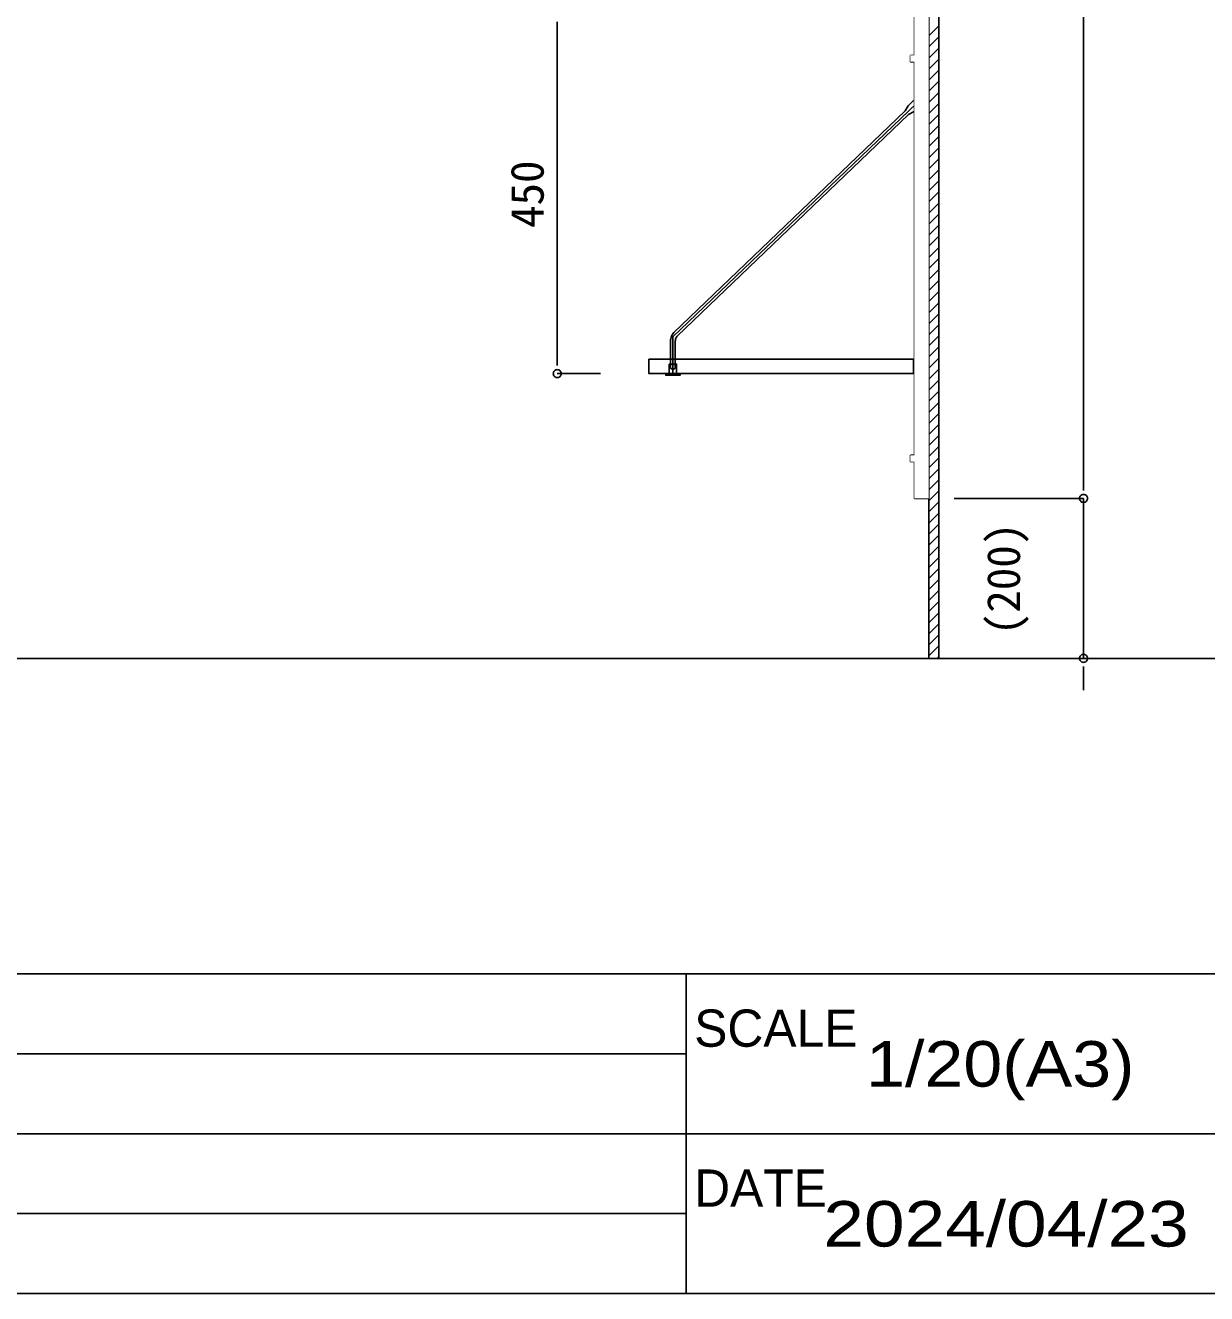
# Model space of a CAD drawing. Units: millimetres, scale not verified. Extents: x -4205 to 4205, y -2975 to 2975.
# Drawn here: x -477 to 1001, y -2750 to -1164 of the extents above; entities that cross this region are included whole.
import ezdxf
from ezdxf.enums import TextEntityAlignment as Align

# ---------------------------------------------------------------- set-up
doc = ezdxf.new("R2010")
doc.units = ezdxf.units.MM
doc.header["$LTSCALE"] = 20
for name, color, linetype in [('0-0', 7, 'Continuous'), ('0-1', 3, 'Continuous'), ('0-2', 7, 'Continuous')]:
    doc.layers.add(name, color=color, linetype=linetype)
doc.styles.add('メイリオ', font='')
doc.styles.add('ＭＳ ゴシック', font='')
doc.styles.get('メイリオ').set_extended_font_data('メイリオ')
doc.styles.get('ＭＳ ゴシック').set_extended_font_data('MS Gothic')

msp = doc.modelspace()

# ---------------------------------------------------------------- linework, layer by layer
at = {"layer": '0-0'}
for p, q in [((653.37, -1955.6), (653.37, 444.4)), ((665.87, -1955.6), (665.87, 444.4)), ((653.37, -1177.27), (665.87, -1164.77)), ((653.37, -1191.11), (665.87, -1178.61)), ((653.37, -1204.96), (665.87, -1192.46)), ((653.37, -1218.8), (665.87, -1206.3)), ((653.37, -1232.65), (665.87, -1220.15)), ((653.37, -1246.49), (665.87, -1233.99)), ((653.37, -1260.34), (665.87, -1247.84)), ((653.37, -1274.18), (665.87, -1261.68)), ((653.37, -1288.03), (665.87, -1275.53)), ((653.37, -1301.87), (665.87, -1289.37)), ((653.37, -1315.71), (665.87, -1303.21)), ((653.37, -1329.56), (665.87, -1317.06)), ((653.37, -1343.4), (665.87, -1330.9)), ((653.37, -1357.25), (665.87, -1344.75)), ((653.37, -1371.09), (665.87, -1358.59)), ((653.37, -1384.94), (665.87, -1372.44)), ((653.37, -1398.78), (665.87, -1386.28)), ((653.37, -1412.63), (665.87, -1400.13)), ((653.37, -1426.47), (665.87, -1413.97)), ((653.37, -1440.32), (665.87, -1427.82)), ((653.37, -1454.16), (665.87, -1441.66)), ((653.37, -1468.01), (665.87, -1455.51)), ((653.37, -1481.85), (665.87, -1469.35)), ((653.37, -1495.69), (665.87, -1483.19)), ((653.37, -1509.54), (665.87, -1497.04)), ((653.37, -1523.38), (665.87, -1510.88)), ((653.37, -1537.23), (665.87, -1524.73)), ((653.37, -1551.07), (665.87, -1538.57)), ((653.37, -1564.92), (665.87, -1552.42)), ((653.37, -1578.76), (665.87, -1566.26)), ((653.37, -1592.61), (665.87, -1580.11)), ((650.37, -1601.1), (638.37, -1601.1)), ((653.37, -1606.45), (665.87, -1593.95)), ((653.37, -1620.3), (665.87, -1607.8)), ((653.37, -1634.14), (665.87, -1621.64)), ((653.37, -1647.98), (665.87, -1635.48)), ((653.37, -1661.83), (665.87, -1649.33)), ((653.37, -1675.67), (665.87, -1663.17)), ((653.37, -1689.52), (665.87, -1677.02)), ((653.37, -1703.36), (665.87, -1690.86)), ((653.37, -1717.21), (665.87, -1704.71)), ((653.37, -1731.05), (665.87, -1718.55)), ((653.37, -1744.9), (665.87, -1732.4)), ((653.37, -1758.74), (665.87, -1746.24)), ((653.37, -1772.59), (665.87, -1760.09)), ((653.37, -1786.43), (665.87, -1773.93)), ((653.37, -1800.27), (665.87, -1787.77)), ((653.37, -1814.12), (665.87, -1801.62)), ((653.37, -1827.96), (665.87, -1815.46)), ((653.37, -1841.81), (665.87, -1829.31)), ((653.37, -1855.65), (665.87, -1843.15)), ((653.37, -1869.5), (665.87, -1857)), ((653.37, -1883.34), (665.87, -1870.84)), ((653.37, -1897.19), (665.87, -1884.69)), ((653.37, -1911.03), (665.87, -1898.53)), ((653.37, -1924.88), (665.87, -1912.38)), ((653.37, -1938.72), (665.87, -1926.22)), ((653.37, -1952.56), (665.87, -1940.06)), ((-3867.25, -1955.6), (2275.54, -1955.6)), ((664.18, -1955.6), (665.87, -1953.91)), ((-3950, -2350), (3950, -2350)), ((-1150, -2450), (350, -2450)), ((-1150, -2550), (350, -2550)), ((-1150, -2650), (350, -2650))]:
    msp.add_line(p, q, dxfattribs=at)
for points in [[(-3950, 2750), (3950, 2750), (3950, -2750), (-3950, -2750)], [(635.37, 244.4), (636.37, 244.4), (636.37, -1755.6), (635.37, -1755.6)], [(636.37, 244.4), (652.37, 244.4), (652.37, -1755.6), (636.37, -1755.6)], [(652.37, 244.4), (653.37, 244.4), (653.37, -1755.6), (652.37, -1755.6)], [(630.37, -1201.6), (635.37, -1201.6), (635.37, -1209.6), (630.37, -1209.6)], [(641.37, -1255.6), (641.43, -1255.01), (641.6, -1254.45), (641.88, -1253.93), (642.25, -1253.48), (642.7, -1253.1), (643.22, -1252.82), (643.78, -1252.65), (644.37, -1252.6), (644.96, -1252.65), (645.52, -1252.82), (646.04, -1253.1), (646.49, -1253.48), (646.86, -1253.93), (647.14, -1254.45), (647.31, -1255.01), (647.37, -1255.6), (647.31, -1256.18), (647.14, -1256.74), (646.86, -1257.26), (646.49, -1257.72), (646.04, -1258.09), (645.52, -1258.37), (644.96, -1258.54), (644.37, -1258.6), (643.78, -1258.54), (643.22, -1258.37), (642.7, -1258.09), (642.25, -1257.72), (641.88, -1257.26), (641.6, -1256.74), (641.43, -1256.18)], [(653.37, -1581.6), (653.37, -1599.6), (303.37, -1599.6), (303.37, -1581.6)], [(653.37, -1581.6), (653.37, -1599.6), (634.37, -1599.6), (634.37, -1581.6)], [(324.37, -1599.6), (342.37, -1599.6), (342.37, -1601.6), (324.37, -1601.6)], [(328.87, -1587.6), (337.87, -1587.6), (337.87, -1599.6), (328.87, -1599.6)], [(638.37, -1599.6), (638.37, -1605.6), (638.49, -1606.77), (638.83, -1607.89), (639.38, -1608.93), (640.13, -1609.84), (641.04, -1610.59), (642.07, -1611.14), (643.2, -1611.48), (644.37, -1611.6), (645.54, -1611.48), (646.67, -1611.14), (647.7, -1610.59), (648.61, -1609.84), (649.36, -1608.93), (649.91, -1607.89), (650.25, -1606.77), (650.37, -1605.6), (650.37, -1599.6)], [(641.87, -1605.6), (641.92, -1605.11), (642.06, -1604.64), (642.29, -1604.21), (642.6, -1603.83), (642.98, -1603.52), (643.41, -1603.29), (643.88, -1603.14), (644.37, -1603.1), (644.86, -1603.14), (645.33, -1603.29), (645.76, -1603.52), (646.14, -1603.83), (646.45, -1604.21), (646.68, -1604.64), (646.82, -1605.11), (646.87, -1605.6), (646.82, -1606.08), (646.68, -1606.55), (646.45, -1606.99), (646.14, -1607.36), (645.76, -1607.68), (645.33, -1607.91), (644.86, -1608.05), (644.37, -1608.1), (643.88, -1608.05), (643.41, -1607.91), (642.98, -1607.68), (642.6, -1607.36), (642.29, -1606.99), (642.06, -1606.55), (641.92, -1606.08)], [(630.37, -1701.6), (635.37, -1701.6), (635.37, -1709.6), (630.37, -1709.6)], [(-1150, -2350), (350, -2350), (350, -2750), (-1150, -2750)], [(350, -2350), (1150, -2350), (1150, -2550), (350, -2550)], [(350, -2550), (1150, -2550), (1150, -2750), (350, -2750)]]:
    msp.add_lwpolyline(points, close=True, dxfattribs=at)
for points in [[(640.9, -1251.99), (627.55, -1264.83), (623.94, -1271.02), (334.64, -1548.3), (333.68, -1549.39), (332.82, -1550.56), (332.09, -1551.81), (331.48, -1553.12), (331, -1554.49), (330.65, -1555.9), (330.44, -1557.33), (330.37, -1558.78), (330.37, -1581.6), (336.37, -1581.6), (336.37, -1558.78), (336.41, -1557.92), (336.53, -1557.07), (336.74, -1556.24), (337.02, -1555.43), (337.38, -1554.65), (337.81, -1553.9), (338.31, -1553.21), (338.87, -1552.56), (627.83, -1275.61), (634.37, -1272.15), (647.84, -1259.2), (648.47, -1258.46), (648.95, -1257.6), (649.25, -1256.67), (649.37, -1255.69), (649.29, -1254.72), (649.03, -1253.77), (648.58, -1252.9), (647.97, -1252.13), (647.23, -1251.49), (646.37, -1251.02), (645.44, -1250.71), (644.47, -1250.6), (643.49, -1250.67), (642.55, -1250.94)], [(333.37, -1602.46), (333.37, -1553.67), (647.98, -1252.14)], [(642.55, -1250.94), (641.67, -1251.39), (640.9, -1251.99)], [(330.37, -1581.6), (330.37, -1592.6), (331.37, -1593.6), (335.37, -1593.6), (336.37, -1592.6), (336.37, -1581.6)]]:
    msp.add_lwpolyline(points, dxfattribs=at)
at = {"layer": '0-1'}
for p, q in [((846.92, -1735.6), (846.92, 224.4)), ((188.76, -1169.6), (188.76, -1579.6)), ((242.62, -1599.6), (188.76, -1599.6)), ((846.92, -1735.6), (846.92, -1715.6)), ((685.12, -1755.6), (846.92, -1755.6)), ((685.12, -1755.6), (846.92, -1755.6)), ((846.92, -1755.6), (846.92, -1955.6)), ((734.78, -1955.6), (846.92, -1955.6)), ((846.92, -1975.6), (846.92, -1995.59))]:
    msp.add_line(p, q, dxfattribs=at)
at = {"layer": '0-2', "color": 3}
for p, q in [((188.76, -1159.6), (188.76, -1169.6)), ((188.76, -1589.6), (188.76, -1579.6)), ((846.92, -1745.6), (846.92, -1735.6)), ((846.92, -1745.6), (846.92, -1735.6)), ((846.92, -1965.6), (846.92, -1975.6))]:
    msp.add_line(p, q, dxfattribs=at)
at = {"layer": '0-2'}
for points in [[(188.76, -1594.6), (187.79, -1594.69), (186.85, -1594.98), (185.98, -1595.44), (185.23, -1596.06), (184.6, -1596.82), (184.14, -1597.68), (183.86, -1598.62), (183.76, -1599.6), (183.86, -1600.57), (184.14, -1601.51), (184.6, -1602.37), (185.23, -1603.13), (185.98, -1603.75), (186.85, -1604.22), (187.79, -1604.5), (188.76, -1604.6), (189.74, -1604.5), (190.68, -1604.22), (191.54, -1603.75), (192.3, -1603.13), (192.92, -1602.37), (193.38, -1601.51), (193.67, -1600.57), (193.76, -1599.6), (193.67, -1598.62), (193.38, -1597.68), (192.92, -1596.82), (192.3, -1596.06), (191.54, -1595.44), (190.68, -1594.98), (189.74, -1594.69)], [(846.92, -1750.6), (845.94, -1750.69), (845, -1750.98), (844.14, -1751.44), (843.38, -1752.06), (842.76, -1752.82), (842.3, -1753.68), (842.01, -1754.62), (841.92, -1755.6), (842.01, -1756.57), (842.3, -1757.51), (842.76, -1758.37), (843.38, -1759.13), (844.14, -1759.75), (845, -1760.22), (845.94, -1760.5), (846.92, -1760.6), (847.89, -1760.5), (848.83, -1760.22), (849.69, -1759.75), (850.45, -1759.13), (851.07, -1758.37), (851.54, -1757.51), (851.82, -1756.57), (851.92, -1755.6), (851.82, -1754.62), (851.54, -1753.68), (851.07, -1752.82), (850.45, -1752.06), (849.69, -1751.44), (848.83, -1750.98), (847.89, -1750.69)], [(846.92, -1750.6), (845.94, -1750.69), (845, -1750.98), (844.14, -1751.44), (843.38, -1752.06), (842.76, -1752.82), (842.3, -1753.68), (842.01, -1754.62), (841.92, -1755.6), (842.01, -1756.57), (842.3, -1757.51), (842.76, -1758.37), (843.38, -1759.13), (844.14, -1759.75), (845, -1760.22), (845.94, -1760.5), (846.92, -1760.6), (847.89, -1760.5), (848.83, -1760.22), (849.69, -1759.75), (850.45, -1759.13), (851.07, -1758.37), (851.54, -1757.51), (851.82, -1756.57), (851.92, -1755.6), (851.82, -1754.62), (851.54, -1753.68), (851.07, -1752.82), (850.45, -1752.06), (849.69, -1751.44), (848.83, -1750.98), (847.89, -1750.69)], [(846.92, -1960.6), (847.89, -1960.5), (848.83, -1960.22), (849.69, -1959.75), (850.45, -1959.13), (851.07, -1958.37), (851.54, -1957.51), (851.82, -1956.57), (851.92, -1955.6), (851.82, -1954.62), (851.54, -1953.68), (851.07, -1952.82), (850.45, -1952.06), (849.69, -1951.44), (848.83, -1950.98), (847.89, -1950.69), (846.92, -1950.6), (845.94, -1950.69), (845, -1950.98), (844.14, -1951.44), (843.38, -1952.06), (842.76, -1952.82), (842.3, -1953.68), (842.01, -1954.62), (841.92, -1955.6), (842.01, -1956.57), (842.3, -1957.51), (842.76, -1958.37), (843.38, -1959.13), (844.14, -1959.75), (845, -1960.22), (845.94, -1960.5)]]:
    msp.add_lwpolyline(points, close=True, dxfattribs=at)

# ---------------------------------------------------------------- texts
at = {"layer": '0-0', "style": 'メイリオ'}
for s, p in [('SCALE', (360, -2455.25)), ('DATE', (360, -2655.25))]:
    msp.add_text(s, height=46.55, dxfattribs=at).set_placement(p, align=Align.BOTTOM_LEFT)
for s, width, p in [('1/20(A3)', 1.15, (574.98, -2508.21)), ('2024/04/23', 1.2, (521.54, -2708.21))]:
    msp.add_text(s, height=56.9, dxfattribs=dict(at, width=width)).set_placement(p, align=Align.BOTTOM_LEFT)
at = {"layer": '0-1', "color": 7, "style": 'ＭＳ ゴシック'}
for s, p in [('450', (184.17, -1417.49)), ('(200)', (779.92, -1926.72))]:
    msp.add_text(s, height=41.38, rotation=90, dxfattribs=at).set_placement(p, align=Align.BOTTOM_LEFT)

# ---------------------------------------------------------------- next in the draw order: wipeouts: each hides what was drawn before it
msp.add_wipeout([(635.37, -1755.6), (636.37, 244.4), (636.37, -1755.6), (636.37, -1755.6)])

# ---------------------------------------------------------------- next in the draw order: wipeouts: each hides what was drawn before it
msp.add_wipeout([(635.37, 244.4), (636.37, 244.4), (635.37, -1755.6), (635.37, -1755.6)])

# ---------------------------------------------------------------- next in the draw order: wipeouts: each hides what was drawn before it
msp.add_wipeout([(636.37, -1755.6), (652.37, 244.4), (652.37, -1755.6), (652.37, -1755.6)])

# ---------------------------------------------------------------- next in the draw order: wipeouts: each hides what was drawn before it
msp.add_wipeout([(636.37, 244.4), (652.37, 244.4), (636.37, -1755.6), (636.37, -1755.6)])

# ---------------------------------------------------------------- next in the draw order: wipeouts: each hides what was drawn before it
for points in [[(652.37, -1755.6), (653.37, 244.4), (653.37, -1755.6), (653.37, -1755.6)], [(630.37, -1209.6), (635.37, -1201.6), (635.37, -1209.6), (635.37, -1209.6)], [(630.37, -1709.6), (635.37, -1701.6), (635.37, -1709.6), (635.37, -1709.6)]]:
    msp.add_wipeout(points)

# ---------------------------------------------------------------- next in the draw order: wipeouts: each hides what was drawn before it
for points in [[(652.37, 244.4), (653.37, 244.4), (652.37, -1755.6), (652.37, -1755.6)], [(630.37, -1201.6), (635.37, -1201.6), (630.37, -1209.6), (630.37, -1209.6)], [(630.37, -1701.6), (635.37, -1701.6), (630.37, -1709.6), (630.37, -1709.6)]]:
    msp.add_wipeout(points)

# ---------------------------------------------------------------- next in the draw order: linework, layer by layer
at = {"layer": '0-0'}
for points in [[(630.37, -1201.6), (635.37, -1201.6), (635.37, -1201.6)], [(630.37, -1701.6), (635.37, -1701.6), (635.37, -1701.6)]]:
    msp.add_solid(points, dxfattribs=at)

doc.saveas('drawing.dxf')
